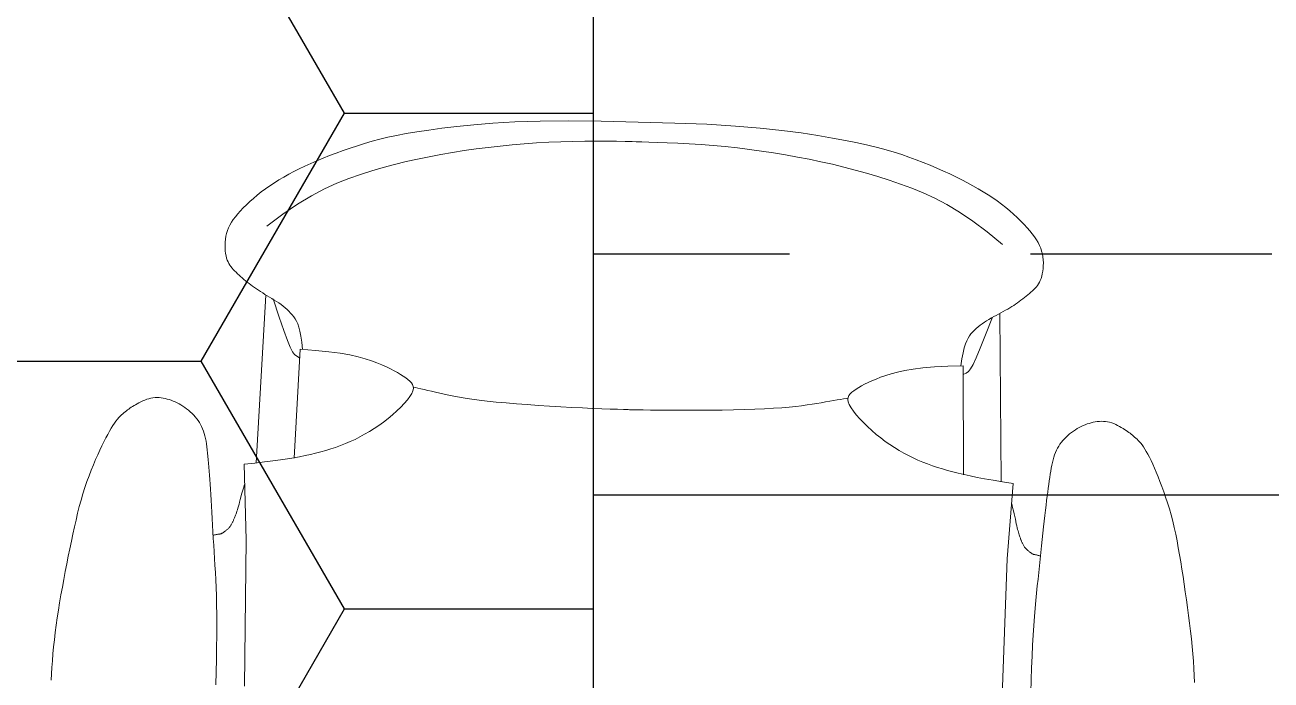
# Model space of a CAD drawing. Header units: millimetres. Extents: x 580 to 1830, y 656 to 1501.
# Drawn here: x 690.03 to 716.28, y 1382.95 to 1396.75 of the extents above; entities that cross this region are included whole.
import ezdxf

# ---------------------------------------------------------------- set-up
doc = ezdxf.new("R2010")
doc.units = ezdxf.units.MM
doc.layers.add('cableado telecomunicaciones', color=7, linetype='Continuous', true_color=0xe679fc)
doc.layers.add('instalacion electrica', color=160, linetype='Continuous', lineweight=30)
doc.layers.add('mobiliario', color=253, linetype='Continuous', lineweight=15)
doc.layers.add('separador', color=1, linetype='Continuous', lineweight=30, true_color=0xff0000)

# ---------------------------------------------------------------- blocks, each defined once
blk = doc.blocks.new('bloque nuevo reunion')
at = {"color": 253}
for p, q in [((1.81704, -0.03159, 0), (1.80845, -0.03247, 0)), ((1.82683, -0.03081, 0), (1.81704, -0.03159, 0)), ((1.83804, -0.03019, 0), (1.82683, -0.03081, 0)), ((1.85085, -0.02977, 0), (1.83804, -0.03019, 0)), ((1.86548, -0.02961, 0), (1.85085, -0.02977, 0)), ((1.88211, -0.02978, 0), (1.86548, -0.02961, 0)), ((1.90097, -0.03033, 0), (1.88211, -0.02978, 0)), ((1.91956, -0.03072, 0), (1.90097, -0.03033, 0)), ((1.93598, -0.03139, 0), (1.91956, -0.03072, 0)), ((1.95044, -0.03227, 0), (1.93598, -0.03139, 0)), ((1.77328, -0.03801, 0), (1.76913, -0.039, 0)), ((1.77775, -0.03706, 0), (1.77328, -0.03801, 0)), ((1.78266, -0.03612, 0), (1.77775, -0.03706, 0)), ((1.78808, -0.03521, 0), (1.78266, -0.03612, 0)), ((1.79412, -0.0343, 0), (1.78808, -0.03521, 0)), ((1.80087, -0.03339, 0), (1.79412, -0.0343, 0)), ((1.80845, -0.03247, 0), (1.80087, -0.03339, 0)), ((1.96312, -0.03333, 0), (1.95044, -0.03227, 0)), ((1.97422, -0.03452, 0), (1.96312, -0.03333, 0)), ((1.98394, -0.03579, 0), (1.97422, -0.03452, 0)), ((1.99246, -0.03709, 0), (1.98394, -0.03579, 0)), ((1.99998, -0.03839, 0), (1.99246, -0.03709, 0)), ((1.7541, -0.04348, 0), (1.75052, -0.04474, 0)), ((1.75775, -0.04228, 0), (1.7541, -0.04348, 0)), ((1.76145, -0.04113, 0), (1.75775, -0.04228, 0)), ((1.76522, -0.04004, 0), (1.76145, -0.04113, 0)), ((1.76913, -0.039, 0), (1.76522, -0.04004, 0)), ((1.8122, -0.0448, 0), (1.81826, -0.04394, 0)), ((1.81826, -0.04394, 0), (1.82436, -0.04316, 0)), ((1.82436, -0.04316, 0), (1.8305, -0.04246, 0)), ((1.8305, -0.04246, 0), (1.83666, -0.04184, 0)), ((1.83666, -0.04184, 0), (1.84286, -0.04131, 0)), ((1.84286, -0.04131, 0), (1.84906, -0.04087, 0)), ((1.84906, -0.04087, 0), (1.85527, -0.04052, 0)), ((1.85527, -0.04052, 0), (1.86148, -0.04026, 0)), ((1.86148, -0.04026, 0), (1.86766, -0.04009, 0)), ((1.86766, -0.04009, 0), (1.87371, -0.04, 0)), ((1.87371, -0.04, 0), (1.87951, -0.03998, 0)), ((1.87951, -0.03998, 0), (1.88495, -0.04, 0)), ((1.88495, -0.04, 0), (1.88991, -0.04006, 0)), ((1.88991, -0.04006, 0), (1.89427, -0.04014, 0)), ((1.89427, -0.04014, 0), (1.89791, -0.04022, 0)), ((1.89791, -0.04022, 0), (1.90072, -0.04029, 0)), ((1.90272, -0.04034, 0), (1.89991, -0.04027, 0)), ((1.90636, -0.04044, 0), (1.90272, -0.04034, 0)), ((1.91072, -0.04058, 0), (1.90636, -0.04044, 0)), ((1.91567, -0.04077, 0), (1.91072, -0.04058, 0)), ((1.92111, -0.04102, 0), (1.91567, -0.04077, 0)), ((1.9269, -0.04134, 0), (1.92111, -0.04102, 0)), ((1.93294, -0.04173, 0), (1.9269, -0.04134, 0)), ((1.9391, -0.04221, 0), (1.93294, -0.04173, 0)), ((1.94529, -0.04278, 0), (1.9391, -0.04221, 0)), ((1.95148, -0.04345, 0), (1.94529, -0.04278, 0)), ((1.95765, -0.0442, 0), (1.95148, -0.04345, 0)), ((1.96381, -0.04504, 0), (1.95765, -0.0442, 0)), ((2.00667, -0.03964, 0), (1.99998, -0.03839, 0)), ((2.01266, -0.04085, 0), (2.00667, -0.03964, 0)), ((2.01803, -0.04204, 0), (2.01266, -0.04085, 0)), ((2.02288, -0.04322, 0), (2.01803, -0.04204, 0)), ((2.02731, -0.04439, 0), (2.02288, -0.04322, 0)), ((2.0314, -0.04559, 0), (2.02731, -0.04439, 0)), ((1.73706, -0.05005, 0), (1.73396, -0.0514, 0)), ((1.74027, -0.04869, 0), (1.73706, -0.05005, 0)), ((1.7436, -0.04735, 0), (1.74027, -0.04869, 0)), ((1.74701, -0.04603, 0), (1.7436, -0.04735, 0)), ((1.75052, -0.04474, 0), (1.74701, -0.04603, 0)), ((1.77675, -0.05187, 0), (1.78259, -0.05043, 0)), ((1.78259, -0.05043, 0), (1.78844, -0.04911, 0)), ((1.78844, -0.04911, 0), (1.79433, -0.04789, 0)), ((1.79433, -0.04789, 0), (1.80024, -0.04677, 0)), ((1.80024, -0.04677, 0), (1.8062, -0.04574, 0)), ((1.8062, -0.04574, 0), (1.8122, -0.0448, 0)), ((1.96994, -0.04596, 0), (1.96381, -0.04504, 0)), ((1.97603, -0.04697, 0), (1.96994, -0.04596, 0)), ((1.98209, -0.04806, 0), (1.97603, -0.04697, 0)), ((1.98809, -0.04922, 0), (1.98209, -0.04806, 0)), ((1.99404, -0.05046, 0), (1.98809, -0.04922, 0)), ((1.99994, -0.05179, 0), (1.99404, -0.05046, 0)), ((2.03525, -0.04682, 0), (2.0314, -0.04559, 0)), ((2.03896, -0.0481, 0), (2.03525, -0.04682, 0)), ((2.0426, -0.04944, 0), (2.03896, -0.0481, 0)), ((2.04618, -0.05082, 0), (2.0426, -0.04944, 0)), ((1.72277, -0.05686, 0), (1.72023, -0.05826, 0)), ((1.7254, -0.05548, 0), (1.72277, -0.05686, 0)), ((1.72814, -0.05411, 0), (1.7254, -0.05548, 0)), ((1.73099, -0.05276, 0), (1.72814, -0.05411, 0)), ((1.73396, -0.0514, 0), (1.73099, -0.05276, 0)), ((1.75338, -0.059, 0), (1.75929, -0.05692, 0)), ((1.75929, -0.05692, 0), (1.76512, -0.0551, 0)), ((1.76512, -0.0551, 0), (1.77093, -0.05342, 0)), ((1.77093, -0.05342, 0), (1.77675, -0.05187, 0)), ((2.00579, -0.05321, 0), (1.99994, -0.05179, 0)), ((2.0116, -0.05472, 0), (2.00579, -0.05321, 0)), ((2.01738, -0.05633, 0), (2.0116, -0.05472, 0)), ((2.02314, -0.05806, 0), (2.01738, -0.05633, 0)), ((2.0497, -0.05226, 0), (2.04618, -0.05082, 0)), ((2.05313, -0.05372, 0), (2.0497, -0.05226, 0)), ((2.05648, -0.05521, 0), (2.05313, -0.05372, 0)), ((2.05973, -0.05672, 0), (2.05648, -0.05521, 0)), ((2.06287, -0.05823, 0), (2.05973, -0.05672, 0)), ((1.71313, -0.0627, 0), (1.71091, -0.06428, 0)), ((1.71542, -0.06118, 0), (1.71313, -0.0627, 0)), ((1.71778, -0.0597, 0), (1.71542, -0.06118, 0)), ((1.72023, -0.05826, 0), (1.71778, -0.0597, 0)), ((1.74098, -0.06437, 0), (1.7473, -0.06144, 0)), ((1.7473, -0.06144, 0), (1.75338, -0.059, 0)), ((2.02888, -0.0599, 0), (2.02314, -0.05806, 0)), ((2.0346, -0.06187, 0), (2.02888, -0.0599, 0)), ((2.04033, -0.06398, 0), (2.0346, -0.06187, 0)), ((2.0659, -0.05975, 0), (2.06287, -0.05823, 0)), ((2.0688, -0.06125, 0), (2.0659, -0.05975, 0)), ((2.07158, -0.06274, 0), (2.0688, -0.06125, 0)), ((2.07425, -0.06424, 0), (2.07158, -0.06274, 0)), ((1.70474, -0.06919, 0), (1.70289, -0.07084, 0)), ((1.7067, -0.06753, 0), (1.70474, -0.06919, 0)), ((1.70876, -0.06589, 0), (1.7067, -0.06753, 0)), ((1.71091, -0.06428, 0), (1.70876, -0.06589, 0)), ((1.72727, -0.07216, 0), (1.73433, -0.0679, 0)), ((1.73433, -0.0679, 0), (1.74098, -0.06437, 0)), ((2.04613, -0.06635, 0), (2.04033, -0.06398, 0)), ((2.05207, -0.0691, 0), (2.04613, -0.06635, 0)), ((2.05824, -0.07234, 0), (2.05207, -0.0691, 0)), ((2.07681, -0.06576, 0), (2.07425, -0.06424, 0)), ((2.07927, -0.06729, 0), (2.07681, -0.06576, 0)), ((2.08164, -0.06885, 0), (2.07927, -0.06729, 0)), ((2.08393, -0.07044, 0), (2.08164, -0.06885, 0)), ((1.69806, -0.07562, 0), (1.69672, -0.07712, 0)), ((1.69954, -0.07407, 0), (1.69806, -0.07562, 0)), ((1.70115, -0.07247, 0), (1.69954, -0.07407, 0)), ((1.70289, -0.07084, 0), (1.70115, -0.07247, 0)), ((1.71971, -0.07725, 0), (1.72727, -0.07216, 0)), ((2.0647, -0.0762, 0), (2.05824, -0.07234, 0)), ((2.07154, -0.08081, 0), (2.0647, -0.0762, 0)), ((2.08614, -0.07208, 0), (2.08393, -0.07044, 0)), ((2.08828, -0.07376, 0), (2.08614, -0.07208, 0)), ((2.09034, -0.07548, 0), (2.08828, -0.07376, 0)), ((2.09231, -0.07723, 0), (2.09034, -0.07548, 0)), ((1.69354, -0.08138, 0), (1.69274, -0.08277, 0)), ((1.69447, -0.07998, 0), (1.69354, -0.08138, 0)), ((1.69553, -0.07857, 0), (1.69447, -0.07998, 0)), ((1.69672, -0.07712, 0), (1.69553, -0.07857, 0)), ((1.71158, -0.08331, 0), (1.71971, -0.07725, 0)), ((2.07883, -0.08628, 0), (2.07154, -0.08081, 0)), ((2.09419, -0.07897, 0), (2.09231, -0.07723, 0)), ((2.09596, -0.08071, 0), (2.09419, -0.07897, 0)), ((2.09761, -0.08243, 0), (2.09596, -0.08071, 0)), ((2.09914, -0.08411, 0), (2.09761, -0.08243, 0)), ((1.69071, -0.0885, 0), (1.69048, -0.09001, 0)), ((1.69105, -0.08702, 0), (1.69071, -0.0885, 0)), ((1.6915, -0.08557, 0), (1.69105, -0.08702, 0)), ((1.69206, -0.08416, 0), (1.6915, -0.08557, 0)), ((1.69274, -0.08277, 0), (1.69206, -0.08416, 0)), ((2.08665, -0.09274, 0), (2.07883, -0.08628, 0)), ((2.10054, -0.08574, 0), (2.09914, -0.08411, 0)), ((2.1018, -0.0873, 0), (2.10054, -0.08574, 0)), ((2.10292, -0.08881, 0), (2.1018, -0.0873, 0)), ((2.10391, -0.09027, 0), (2.10292, -0.08881, 0)), ((1.69033, -0.09153, 0), (1.69028, -0.09303, 0)), ((1.69028, -0.09303, 0), (1.69031, -0.09449, 0)), ((1.69031, -0.09449, 0), (1.69041, -0.0959, 0)), ((1.69048, -0.09001, 0), (1.69033, -0.09153, 0)), ((2.10476, -0.09171, 0), (2.10391, -0.09027, 0)), ((2.10549, -0.09314, 0), (2.10476, -0.09171, 0)), ((2.1061, -0.09457, 0), (2.10549, -0.09314, 0)), ((2.10659, -0.09601, 0), (2.1061, -0.09457, 0)), ((1.69041, -0.0959, 0), (1.69058, -0.09723, 0)), ((1.69058, -0.09723, 0), (1.69081, -0.09846, 0)), ((1.69081, -0.09846, 0), (1.69109, -0.09958, 0)), ((1.69109, -0.09958, 0), (1.69143, -0.1006, 0)), ((1.69143, -0.1006, 0), (1.69182, -0.10153, 0)), ((1.69182, -0.10153, 0), (1.69226, -0.10239, 0)), ((2.10696, -0.09747, 0), (2.10659, -0.09601, 0)), ((2.10723, -0.09897, 0), (2.10696, -0.09747, 0)), ((2.10739, -0.10049, 0), (2.10723, -0.09897, 0)), ((2.10746, -0.10201, 0), (2.10739, -0.10049, 0)), ((1.69226, -0.10239, 0), (1.69275, -0.10319, 0)), ((1.69275, -0.10319, 0), (1.69329, -0.10395, 0)), ((1.69329, -0.10395, 0), (1.69387, -0.10468, 0)), ((1.69387, -0.10468, 0), (1.6945, -0.10541, 0)), ((1.6945, -0.10541, 0), (1.69517, -0.10613, 0)), ((1.69517, -0.10613, 0), (1.69589, -0.10686, 0)), ((1.69589, -0.10686, 0), (1.69664, -0.10759, 0)), ((1.69664, -0.10759, 0), (1.69742, -0.10832, 0)), ((2.10664, -0.10891, 0), (2.10693, -0.10769, 0)), ((2.10693, -0.10769, 0), (2.10716, -0.10637, 0)), ((2.10716, -0.10637, 0), (2.10734, -0.10497, 0)), ((2.10734, -0.10497, 0), (2.10744, -0.10351, 0)), ((2.10744, -0.10351, 0), (2.10746, -0.10201, 0)), ((1.69742, -0.10832, 0), (1.69822, -0.10905, 0)), ((1.69822, -0.10905, 0), (1.69905, -0.10977, 0)), ((1.69905, -0.10977, 0), (1.6999, -0.11049, 0)), ((1.6999, -0.11049, 0), (1.70076, -0.11121, 0)), ((1.70076, -0.11121, 0), (1.70162, -0.11191, 0)), ((1.70162, -0.11191, 0), (1.70251, -0.11261, 0)), ((1.70251, -0.11261, 0), (1.70341, -0.1133, 0)), ((1.70341, -0.1133, 0), (1.70433, -0.11398, 0)), ((1.70433, -0.11398, 0), (1.70528, -0.11467, 0)), ((2.10326, -0.11497, 0), (2.10388, -0.11427, 0)), ((2.10388, -0.11427, 0), (2.10446, -0.11354, 0)), ((2.10446, -0.11354, 0), (2.10499, -0.11276, 0)), ((2.10499, -0.11276, 0), (2.10547, -0.11193, 0)), ((2.10547, -0.11193, 0), (2.10591, -0.11102, 0)), ((2.10591, -0.11102, 0), (2.1063, -0.11002, 0)), ((2.1063, -0.11002, 0), (2.10664, -0.10891, 0)), ((1.70528, -0.11467, 0), (1.70627, -0.11535, 0)), ((1.70613, -0.20411, 0), (1.71111, -0.11847, 0)), ((1.70627, -0.11535, 0), (1.70729, -0.11604, 0)), ((1.70729, -0.11604, 0), (1.70836, -0.11672, 0)), ((1.70836, -0.11672, 0), (1.70947, -0.11741, 0)), ((1.70947, -0.11741, 0), (1.71063, -0.11811, 0)), ((1.71063, -0.11811, 0), (1.7118, -0.11882, 0)), ((1.7118, -0.11882, 0), (1.713, -0.11953, 0)), ((1.713, -0.11953, 0), (1.7142, -0.12026, 0)), ((1.7142, -0.12026, 0), (1.71539, -0.121, 0)), ((1.71787, -0.12968, 0), (1.71478, -0.12048, 0)), ((2.09606, -0.12114, 0), (2.09695, -0.12047, 0)), ((2.09695, -0.12047, 0), (2.09783, -0.1198, 0)), ((2.09783, -0.1198, 0), (2.0987, -0.11911, 0)), ((2.0987, -0.11911, 0), (2.09954, -0.11843, 0)), ((2.09954, -0.11843, 0), (2.10035, -0.11774, 0)), ((2.10035, -0.11774, 0), (2.10114, -0.11705, 0)), ((2.10114, -0.11705, 0), (2.10189, -0.11635, 0)), ((2.10189, -0.11635, 0), (2.1026, -0.11566, 0)), ((2.1026, -0.11566, 0), (2.10326, -0.11497, 0)), ((1.71539, -0.121, 0), (1.71657, -0.12175, 0)), ((1.71657, -0.12175, 0), (1.71772, -0.12252, 0)), ((1.71772, -0.12252, 0), (1.71883, -0.12332, 0)), ((1.71883, -0.12332, 0), (1.7199, -0.12413, 0)), ((1.7199, -0.12413, 0), (1.72093, -0.12497, 0)), ((1.72093, -0.12497, 0), (1.72191, -0.12584, 0)), ((1.72191, -0.12584, 0), (1.72285, -0.12673, 0)), ((1.72285, -0.12673, 0), (1.72373, -0.12766, 0)), ((2.08585, -0.12754, 0), (2.08704, -0.1269, 0)), ((2.08704, -0.1269, 0), (2.08819, -0.12627, 0)), ((2.08819, -0.12627, 0), (2.08929, -0.12564, 0)), ((2.08929, -0.12564, 0), (2.09035, -0.125, 0)), ((2.09035, -0.125, 0), (2.09136, -0.12437, 0)), ((2.09136, -0.12437, 0), (2.09235, -0.12374, 0)), ((2.09235, -0.12374, 0), (2.09331, -0.1231, 0)), ((2.09331, -0.1231, 0), (2.09424, -0.12245, 0)), ((2.09424, -0.12245, 0), (2.09516, -0.1218, 0)), ((2.09516, -0.1218, 0), (2.09606, -0.12114, 0)), ((1.72025, -0.13662, 0), (1.71787, -0.12968, 0)), ((1.72373, -0.12766, 0), (1.72457, -0.12862, 0)), ((1.72457, -0.12862, 0), (1.72535, -0.12961, 0)), ((1.72535, -0.12961, 0), (1.72607, -0.13066, 0)), ((1.72607, -0.13066, 0), (1.72675, -0.13182, 0)), ((1.72675, -0.13182, 0), (1.72737, -0.1332, 0)), ((1.72737, -0.1332, 0), (1.72794, -0.13487, 0)), ((2.07522, -0.13388, 0), (2.07629, -0.13309, 0)), ((2.07629, -0.13309, 0), (2.0774, -0.13233, 0)), ((2.0774, -0.13233, 0), (2.07855, -0.13159, 0)), ((2.07804, -0.13873, 0), (2.08159, -0.1297, 0)), ((2.07855, -0.13159, 0), (2.07974, -0.13088, 0)), ((2.07974, -0.13088, 0), (2.08095, -0.13018, 0)), ((2.08095, -0.13018, 0), (2.08218, -0.1295, 0)), ((2.08218, -0.1295, 0), (2.08341, -0.12884, 0)), ((2.08341, -0.12884, 0), (2.08464, -0.12819, 0)), ((2.08464, -0.12819, 0), (2.08585, -0.12754, 0)), ((2.08602, -0.21365, 0), (2.08535, -0.12788, 0)), ((1.72207, -0.14165, 0), (1.72025, -0.13662, 0)), ((1.72794, -0.13487, 0), (1.72846, -0.13692, 0)), ((1.72846, -0.13692, 0), (1.72893, -0.13943, 0)), ((1.72893, -0.13943, 0), (1.72936, -0.14249, 0)), ((2.06907, -0.14043, 0), (2.0698, -0.13929, 0)), ((2.0698, -0.13929, 0), (2.07057, -0.13829, 0)), ((2.07057, -0.13829, 0), (2.0714, -0.13733, 0)), ((2.0714, -0.13733, 0), (2.07229, -0.13642, 0)), ((2.07229, -0.13642, 0), (2.07322, -0.13554, 0)), ((2.07322, -0.13554, 0), (2.0742, -0.13469, 0)), ((2.0742, -0.13469, 0), (2.07522, -0.13388, 0)), ((2.07531, -0.14555, 0), (2.07804, -0.13873, 0)), ((1.72348, -0.14513, 0), (1.72207, -0.14165, 0)), ((1.72465, -0.14739, 0), (1.72348, -0.14513, 0)), ((1.7285, -0.14611, 0), (1.7256, -0.20161, 0)), ((1.73637, -0.14668, 0), (1.7285, -0.14611, 0)), ((1.72936, -0.14249, 0), (1.72975, -0.14619, 0)), ((2.0665, -0.14791, 0), (2.0671, -0.14543, 0)), ((2.0671, -0.14543, 0), (2.06772, -0.14341, 0)), ((2.06772, -0.14341, 0), (2.06838, -0.14177, 0)), ((2.06838, -0.14177, 0), (2.06907, -0.14043, 0)), ((2.07325, -0.15048, 0), (2.07531, -0.14555, 0)), ((1.72573, -0.14879, 0), (1.72465, -0.14739, 0)), ((1.72689, -0.14969, 0), (1.72573, -0.14879, 0)), ((1.72827, -0.15043, 0), (1.72689, -0.14969, 0)), ((1.74315, -0.14737, 0), (1.73637, -0.14668, 0)), ((1.74897, -0.14816, 0), (1.74315, -0.14737, 0)), ((1.75393, -0.14903, 0), (1.74897, -0.14816, 0)), ((1.75816, -0.14998, 0), (1.75393, -0.14903, 0)), ((1.76179, -0.15096, 0), (1.75816, -0.14998, 0)), ((1.76493, -0.15198, 0), (1.76179, -0.15096, 0)), ((1.76771, -0.15301, 0), (1.76493, -0.15198, 0)), ((2.06534, -0.15462, 0), (2.06592, -0.15095, 0)), ((2.06592, -0.15095, 0), (2.0665, -0.14791, 0)), ((2.07166, -0.15388, 0), (2.07325, -0.15048, 0)), ((1.77023, -0.15404, 0), (1.76771, -0.15301, 0)), ((1.77253, -0.15506, 0), (1.77023, -0.15404, 0)), ((1.77461, -0.15606, 0), (1.77253, -0.15506, 0)), ((1.77649, -0.15705, 0), (1.77461, -0.15606, 0)), ((1.7782, -0.15801, 0), (1.77649, -0.15705, 0)), ((1.77974, -0.15895, 0), (1.7782, -0.15801, 0)), ((2.02709, -0.15953, 0), (2.02991, -0.15864, 0)), ((2.02991, -0.15864, 0), (2.0331, -0.15778, 0)), ((2.0331, -0.15778, 0), (2.03678, -0.15698, 0)), ((2.03678, -0.15698, 0), (2.04105, -0.15625, 0)), ((2.04105, -0.15625, 0), (2.04605, -0.15563, 0)), ((2.04605, -0.15563, 0), (2.0519, -0.15513, 0)), ((2.0519, -0.15513, 0), (2.05871, -0.15478, 0)), ((2.05871, -0.15478, 0), (2.0666, -0.15461, 0)), ((2.0666, -0.15461, 0), (2.0667, -0.21018, 0)), ((2.06661, -0.15893, 0), (2.06803, -0.15826, 0)), ((2.06803, -0.15826, 0), (2.06923, -0.15742, 0)), ((2.06923, -0.15742, 0), (2.07038, -0.15608, 0)), ((2.07038, -0.15608, 0), (2.07166, -0.15388, 0)), ((1.78114, -0.15986, 0), (1.77974, -0.15895, 0)), ((1.7824, -0.16073, 0), (1.78114, -0.15986, 0)), ((1.78354, -0.16157, 0), (1.7824, -0.16073, 0)), ((1.78453, -0.16239, 0), (1.78354, -0.16157, 0)), ((1.78533, -0.16324, 0), (1.78453, -0.16239, 0)), ((1.78592, -0.16413, 0), (1.78533, -0.16324, 0)), ((1.78627, -0.1651, 0), (1.78592, -0.16413, 0)), ((1.78633, -0.16617, 0), (1.78627, -0.1651, 0)), ((2.01333, -0.16569, 0), (2.01477, -0.16486, 0)), ((2.01477, -0.16486, 0), (2.01636, -0.164, 0)), ((2.01636, -0.164, 0), (2.01811, -0.16312, 0)), ((2.01811, -0.16312, 0), (2.02005, -0.16223, 0)), ((2.02005, -0.16223, 0), (2.02218, -0.16133, 0)), ((2.02218, -0.16133, 0), (2.02452, -0.16043, 0)), ((2.02452, -0.16043, 0), (2.02709, -0.15953, 0)), ((1.65144, -0.17133, 0), (1.65039, -0.17165, 0)), ((1.65249, -0.17107, 0), (1.65144, -0.17133, 0)), ((1.65355, -0.17089, 0), (1.65249, -0.17107, 0)), ((1.65461, -0.17079, 0), (1.65355, -0.17089, 0)), ((1.65566, -0.17077, 0), (1.65461, -0.17079, 0)), ((1.65671, -0.17081, 0), (1.65566, -0.17077, 0)), ((1.65775, -0.17091, 0), (1.65671, -0.17081, 0)), ((1.65879, -0.17107, 0), (1.65775, -0.17091, 0)), ((1.65982, -0.17128, 0), (1.65879, -0.17107, 0)), ((1.66084, -0.17153, 0), (1.65982, -0.17128, 0)), ((1.78325, -0.17196, 0), (1.78454, -0.17027, 0)), ((1.78454, -0.17027, 0), (1.78549, -0.16873, 0)), ((1.78549, -0.16873, 0), (1.78609, -0.16737, 0)), ((1.78609, -0.16737, 0), (1.78633, -0.16617, 0)), ((1.78629, -0.16543, 0), (1.78734, -0.16568, 0)), ((1.78734, -0.16568, 0), (1.78862, -0.16597, 0)), ((1.78862, -0.16597, 0), (1.79011, -0.16631, 0)), ((1.79011, -0.16631, 0), (1.79177, -0.16669, 0)), ((1.79177, -0.16669, 0), (1.7936, -0.16711, 0)), ((1.7936, -0.16711, 0), (1.79557, -0.16756, 0)), ((1.79557, -0.16756, 0), (1.79765, -0.16802, 0)), ((1.79765, -0.16802, 0), (1.79982, -0.16851, 0)), ((1.79982, -0.16851, 0), (1.80207, -0.16901, 0)), ((1.80207, -0.16901, 0), (1.80444, -0.16951, 0)), ((1.80444, -0.16951, 0), (1.80697, -0.17002, 0)), ((1.80697, -0.17002, 0), (1.80973, -0.17054, 0)), ((1.80973, -0.17054, 0), (1.81275, -0.17105, 0)), ((1.81275, -0.17105, 0), (1.8161, -0.17156, 0)), ((2.00556, -0.17142, 0), (2.00405, -0.17169, 0)), ((2.00685, -0.17119, 0), (2.00556, -0.17142, 0)), ((2.00791, -0.171, 0), (2.00685, -0.17119, 0)), ((2.00783, -0.17174, 0), (2.00795, -0.17067, 0)), ((2.00795, -0.17067, 0), (2.00834, -0.16972, 0)), ((2.00834, -0.16972, 0), (2.00898, -0.16886, 0)), ((2.00898, -0.16886, 0), (2.00982, -0.16806, 0)), ((2.00982, -0.16806, 0), (2.01085, -0.16728, 0)), ((2.01085, -0.16728, 0), (2.01203, -0.1665, 0)), ((2.01203, -0.1665, 0), (2.01333, -0.16569, 0)), ((1.63998, -0.17752, 0), (1.63938, -0.17799, 0)), ((1.64058, -0.17706, 0), (1.63998, -0.17752, 0)), ((1.64119, -0.17662, 0), (1.64058, -0.17706, 0)), ((1.64182, -0.17618, 0), (1.64119, -0.17662, 0)), ((1.64247, -0.17574, 0), (1.64182, -0.17618, 0)), ((1.64315, -0.1753, 0), (1.64247, -0.17574, 0)), ((1.64388, -0.17485, 0), (1.64315, -0.1753, 0)), ((1.64467, -0.17439, 0), (1.64388, -0.17485, 0)), ((1.64551, -0.1739, 0), (1.64467, -0.17439, 0)), ((1.64641, -0.17342, 0), (1.64551, -0.1739, 0)), ((1.64735, -0.17293, 0), (1.64641, -0.17342, 0)), ((1.64834, -0.17247, 0), (1.64735, -0.17293, 0)), ((1.64935, -0.17204, 0), (1.64834, -0.17247, 0)), ((1.65039, -0.17165, 0), (1.64935, -0.17204, 0)), ((1.66186, -0.17183, 0), (1.66084, -0.17153, 0)), ((1.66287, -0.17216, 0), (1.66186, -0.17183, 0)), ((1.66387, -0.17254, 0), (1.66287, -0.17216, 0)), ((1.66486, -0.17296, 0), (1.66387, -0.17254, 0)), ((1.66585, -0.17342, 0), (1.66486, -0.17296, 0)), ((1.66683, -0.17394, 0), (1.66585, -0.17342, 0)), ((1.66781, -0.1745, 0), (1.66683, -0.17394, 0)), ((1.66878, -0.1751, 0), (1.66781, -0.1745, 0)), ((1.66975, -0.17576, 0), (1.66878, -0.1751, 0)), ((1.67071, -0.17647, 0), (1.66975, -0.17576, 0)), ((1.67165, -0.17722, 0), (1.67071, -0.17647, 0)), ((1.67256, -0.17801, 0), (1.67165, -0.17722, 0)), ((1.77566, -0.17951, 0), (1.77783, -0.17758, 0)), ((1.77783, -0.17758, 0), (1.77985, -0.17565, 0)), ((1.77985, -0.17565, 0), (1.78167, -0.17377, 0)), ((1.78167, -0.17377, 0), (1.78325, -0.17196, 0)), ((1.8161, -0.17156, 0), (1.81982, -0.17206, 0)), ((1.81982, -0.17206, 0), (1.82396, -0.17255, 0)), ((1.82396, -0.17255, 0), (1.82855, -0.17303, 0)), ((1.82855, -0.17303, 0), (1.83354, -0.1735, 0)), ((1.83354, -0.1735, 0), (1.83883, -0.17394, 0)), ((1.83883, -0.17394, 0), (1.84435, -0.17436, 0)), ((1.84435, -0.17436, 0), (1.85001, -0.17476, 0)), ((1.85001, -0.17476, 0), (1.85573, -0.17513, 0)), ((1.85573, -0.17513, 0), (1.86143, -0.17547, 0)), ((1.86143, -0.17547, 0), (1.86703, -0.17577, 0)), ((1.86703, -0.17577, 0), (1.87244, -0.17604, 0)), ((1.87244, -0.17604, 0), (1.87757, -0.17627, 0)), ((1.87757, -0.17627, 0), (1.88233, -0.17647, 0)), ((1.88233, -0.17647, 0), (1.88662, -0.17663, 0)), ((1.88662, -0.17663, 0), (1.89035, -0.17676, 0)), ((1.89035, -0.17676, 0), (1.89343, -0.17686, 0)), ((1.89343, -0.17686, 0), (1.89578, -0.17693, 0)), ((1.89578, -0.17693, 0), (1.89728, -0.17698, 0)), ((1.89798, -0.17699, 0), (1.89648, -0.17696, 0)), ((1.90033, -0.17703, 0), (1.89798, -0.17699, 0)), ((1.90341, -0.17709, 0), (1.90033, -0.17703, 0)), ((1.90715, -0.17715, 0), (1.90341, -0.17709, 0)), ((1.91144, -0.1772, 0), (1.90715, -0.17715, 0)), ((1.9162, -0.17724, 0), (1.91144, -0.1772, 0)), ((1.92133, -0.17727, 0), (1.9162, -0.17724, 0)), ((1.92675, -0.17727, 0), (1.92133, -0.17727, 0)), ((1.93235, -0.17725, 0), (1.92675, -0.17727, 0)), ((1.93807, -0.1772, 0), (1.93235, -0.17725, 0)), ((1.9438, -0.17712, 0), (1.93807, -0.1772, 0)), ((1.94947, -0.17701, 0), (1.9438, -0.17712, 0)), ((1.95501, -0.17686, 0), (1.94947, -0.17701, 0)), ((1.96032, -0.17668, 0), (1.95501, -0.17686, 0)), ((1.96532, -0.17647, 0), (1.96032, -0.17668, 0)), ((1.96993, -0.17622, 0), (1.96532, -0.17647, 0)), ((1.97409, -0.17594, 0), (1.96993, -0.17622, 0)), ((1.97783, -0.17562, 0), (1.97409, -0.17594, 0)), ((1.9812, -0.17528, 0), (1.97783, -0.17562, 0)), ((1.98424, -0.17492, 0), (1.9812, -0.17528, 0)), ((1.98702, -0.17455, 0), (1.98424, -0.17492, 0)), ((1.98958, -0.17417, 0), (1.98702, -0.17455, 0)), ((1.99197, -0.17378, 0), (1.98958, -0.17417, 0)), ((1.99424, -0.1734, 0), (1.99197, -0.17378, 0)), ((1.99643, -0.17302, 0), (1.99424, -0.1734, 0)), ((1.99853, -0.17266, 0), (1.99643, -0.17302, 0)), ((2.00052, -0.17231, 0), (1.99853, -0.17266, 0)), ((2.00237, -0.17199, 0), (2.00052, -0.17231, 0)), ((2.00405, -0.17169, 0), (2.00237, -0.17199, 0)), ((2.00802, -0.17295, 0), (2.00783, -0.17174, 0)), ((2.00854, -0.17434, 0), (2.00802, -0.17295, 0)), ((2.00942, -0.17592, 0), (2.00854, -0.17434, 0)), ((2.01062, -0.17768, 0), (2.00942, -0.17592, 0)), ((2.0121, -0.17956, 0), (2.01062, -0.17768, 0)), ((1.63389, -0.18384, 0), (1.63308, -0.18505, 0)), ((1.63467, -0.18277, 0), (1.63389, -0.18384, 0)), ((1.63541, -0.18182, 0), (1.63467, -0.18277, 0)), ((1.63613, -0.18099, 0), (1.63541, -0.18182, 0)), ((1.63682, -0.18026, 0), (1.63613, -0.18099, 0)), ((1.63749, -0.1796, 0), (1.63682, -0.18026, 0)), ((1.63813, -0.17902, 0), (1.63749, -0.1796, 0)), ((1.63876, -0.17849, 0), (1.63813, -0.17902, 0)), ((1.63938, -0.17799, 0), (1.63876, -0.17849, 0)), ((1.67345, -0.17884, 0), (1.67256, -0.17801, 0)), ((1.6743, -0.17971, 0), (1.67345, -0.17884, 0)), ((1.67511, -0.18061, 0), (1.6743, -0.17971, 0)), ((1.67586, -0.18155, 0), (1.67511, -0.18061, 0)), ((1.67656, -0.18251, 0), (1.67586, -0.18155, 0)), ((1.67721, -0.1835, 0), (1.67656, -0.18251, 0)), ((1.6778, -0.18453, 0), (1.67721, -0.1835, 0)), ((1.76865, -0.18495, 0), (1.77103, -0.18323, 0)), ((1.77103, -0.18323, 0), (1.77338, -0.1814, 0)), ((1.77338, -0.1814, 0), (1.77566, -0.17951, 0)), ((2.01382, -0.18153, 0), (2.0121, -0.17956, 0)), ((2.01574, -0.18356, 0), (2.01382, -0.18153, 0)), ((2.01782, -0.18559, 0), (2.01574, -0.18356, 0)), ((2.13084, -0.18392, 0), (2.12982, -0.18425, 0)), ((2.13186, -0.18364, 0), (2.13084, -0.18392, 0)), ((2.13289, -0.18339, 0), (2.13186, -0.18364, 0)), ((2.13393, -0.18319, 0), (2.13289, -0.18339, 0)), ((2.13497, -0.18304, 0), (2.13393, -0.18319, 0)), ((2.13601, -0.18293, 0), (2.13497, -0.18304, 0)), ((2.13706, -0.18288, 0), (2.13601, -0.18293, 0)), ((2.13811, -0.18289, 0), (2.13706, -0.18288, 0)), ((2.13916, -0.18297, 0), (2.13811, -0.18289, 0)), ((2.14021, -0.18312, 0), (2.13916, -0.18297, 0)), ((2.14125, -0.18335, 0), (2.14021, -0.18312, 0)), ((2.1423, -0.18366, 0), (2.14125, -0.18335, 0)), ((2.14333, -0.18404, 0), (2.1423, -0.18366, 0)), ((2.14435, -0.18448, 0), (2.14333, -0.18404, 0)), ((1.63045, -0.18956, 0), (1.6295, -0.19134, 0)), ((1.63136, -0.18791, 0), (1.63045, -0.18956, 0)), ((1.63224, -0.18641, 0), (1.63136, -0.18791, 0)), ((1.63308, -0.18505, 0), (1.63224, -0.18641, 0)), ((1.67835, -0.18559, 0), (1.6778, -0.18453, 0)), ((1.67884, -0.1867, 0), (1.67835, -0.18559, 0)), ((1.67928, -0.18785, 0), (1.67884, -0.1867, 0)), ((1.67968, -0.18905, 0), (1.67928, -0.18785, 0)), ((1.68003, -0.19031, 0), (1.67968, -0.18905, 0)), ((1.68034, -0.19161, 0), (1.68003, -0.19031, 0)), ((1.75899, -0.19084, 0), (1.76142, -0.18952, 0)), ((1.76142, -0.18952, 0), (1.76385, -0.18809, 0)), ((1.76385, -0.18809, 0), (1.76626, -0.18657, 0)), ((1.76626, -0.18657, 0), (1.76865, -0.18495, 0)), ((2.02, -0.1876, 0), (2.01782, -0.18559, 0)), ((2.02226, -0.18954, 0), (2.02, -0.1876, 0)), ((2.02454, -0.19138, 0), (2.02226, -0.18954, 0)), ((2.11993, -0.19006, 0), (2.11904, -0.19089, 0)), ((2.12086, -0.18928, 0), (2.11993, -0.19006, 0)), ((2.12182, -0.18853, 0), (2.12086, -0.18928, 0)), ((2.12279, -0.18783, 0), (2.12182, -0.18853, 0)), ((2.12378, -0.18717, 0), (2.12279, -0.18783, 0)), ((2.12478, -0.18656, 0), (2.12378, -0.18717, 0)), ((2.12579, -0.18601, 0), (2.12478, -0.18656, 0)), ((2.12679, -0.1855, 0), (2.12579, -0.18601, 0)), ((2.1278, -0.18503, 0), (2.12679, -0.1855, 0)), ((2.12881, -0.18462, 0), (2.1278, -0.18503, 0)), ((2.12982, -0.18425, 0), (2.12881, -0.18462, 0)), ((2.14534, -0.18496, 0), (2.14435, -0.18448, 0)), ((2.14629, -0.18547, 0), (2.14534, -0.18496, 0)), ((2.14721, -0.186, 0), (2.14629, -0.18547, 0)), ((2.14809, -0.18653, 0), (2.14721, -0.186, 0)), ((2.1489, -0.18706, 0), (2.14809, -0.18653, 0)), ((2.14966, -0.18756, 0), (2.1489, -0.18706, 0)), ((2.15037, -0.18805, 0), (2.14966, -0.18756, 0)), ((2.15103, -0.18852, 0), (2.15037, -0.18805, 0)), ((2.15166, -0.18899, 0), (2.15103, -0.18852, 0)), ((2.15226, -0.18946, 0), (2.15166, -0.18899, 0)), ((2.15285, -0.18994, 0), (2.15226, -0.18946, 0)), ((2.15343, -0.19042, 0), (2.15285, -0.18994, 0)), ((2.15401, -0.19093, 0), (2.15343, -0.19042, 0)), ((1.62751, -0.19535, 0), (1.62646, -0.19758, 0)), ((1.62852, -0.19328, 0), (1.62751, -0.19535, 0)), ((1.6295, -0.19134, 0), (1.62852, -0.19328, 0)), ((1.68061, -0.19298, 0), (1.68034, -0.19161, 0)), ((1.68085, -0.19441, 0), (1.68061, -0.19298, 0)), ((1.68106, -0.19589, 0), (1.68085, -0.19441, 0)), ((1.68125, -0.19744, 0), (1.68106, -0.19589, 0)), ((1.74416, -0.19699, 0), (1.74666, -0.19616, 0)), ((1.74666, -0.19616, 0), (1.74914, -0.19526, 0)), ((1.74914, -0.19526, 0), (1.75161, -0.19428, 0)), ((1.75161, -0.19428, 0), (1.75408, -0.19322, 0)), ((1.75408, -0.19322, 0), (1.75654, -0.19208, 0)), ((1.75654, -0.19208, 0), (1.75899, -0.19084, 0)), ((2.02685, -0.19312, 0), (2.02454, -0.19138, 0)), ((2.02918, -0.19476, 0), (2.02685, -0.19312, 0)), ((2.03153, -0.1963, 0), (2.02918, -0.19476, 0)), ((2.0339, -0.19775, 0), (2.03153, -0.1963, 0)), ((2.1147, -0.19656, 0), (2.11416, -0.19764, 0)), ((2.1153, -0.19552, 0), (2.1147, -0.19656, 0)), ((2.11594, -0.19452, 0), (2.1153, -0.19552, 0)), ((2.11664, -0.19357, 0), (2.11594, -0.19452, 0)), ((2.11739, -0.19264, 0), (2.11664, -0.19357, 0)), ((2.11819, -0.19175, 0), (2.11739, -0.19264, 0)), ((2.11904, -0.19089, 0), (2.11819, -0.19175, 0)), ((2.1546, -0.19145, 0), (2.15401, -0.19093, 0)), ((2.1552, -0.19202, 0), (2.1546, -0.19145, 0)), ((2.15581, -0.19263, 0), (2.1552, -0.19202, 0)), ((2.15645, -0.19332, 0), (2.15581, -0.19263, 0)), ((2.1571, -0.19408, 0), (2.15645, -0.19332, 0)), ((2.15777, -0.19495, 0), (2.1571, -0.19408, 0)), ((2.15847, -0.19593, 0), (2.15777, -0.19495, 0)), ((2.15919, -0.19704, 0), (2.15847, -0.19593, 0)), ((1.62428, -0.20244, 0), (1.62317, -0.20507, 0)), ((1.62538, -0.19994, 0), (1.62428, -0.20244, 0)), ((1.62646, -0.19758, 0), (1.62538, -0.19994, 0)), ((1.68142, -0.19906, 0), (1.68125, -0.19744, 0)), ((1.68159, -0.20074, 0), (1.68142, -0.19906, 0)), ((1.68175, -0.20249, 0), (1.68159, -0.20074, 0)), ((1.68192, -0.20431, 0), (1.68175, -0.20249, 0)), ((1.71038, -0.2036, 0), (1.71472, -0.20307, 0)), ((1.71472, -0.20307, 0), (1.7186, -0.20254, 0)), ((1.7186, -0.20254, 0), (1.7221, -0.20201, 0)), ((1.7221, -0.20201, 0), (1.72528, -0.20148, 0)), ((1.72528, -0.20148, 0), (1.72824, -0.20093, 0)), ((1.72824, -0.20093, 0), (1.73105, -0.20036, 0)), ((1.73105, -0.20036, 0), (1.73377, -0.19977, 0)), ((1.73377, -0.19977, 0), (1.73644, -0.19914, 0)), ((1.73644, -0.19914, 0), (1.73905, -0.19847, 0)), ((1.73905, -0.19847, 0), (1.74162, -0.19776, 0)), ((1.74162, -0.19776, 0), (1.74416, -0.19699, 0)), ((2.03629, -0.19911, 0), (2.0339, -0.19775, 0)), ((2.03868, -0.20038, 0), (2.03629, -0.19911, 0)), ((2.04109, -0.20156, 0), (2.03868, -0.20038, 0)), ((2.04351, -0.20266, 0), (2.04109, -0.20156, 0)), ((2.04594, -0.20368, 0), (2.04351, -0.20266, 0)), ((2.11241, -0.20247, 0), (2.11207, -0.20382, 0)), ((2.11279, -0.20118, 0), (2.11241, -0.20247, 0)), ((2.1132, -0.19995, 0), (2.11279, -0.20118, 0)), ((2.11366, -0.19877, 0), (2.1132, -0.19995, 0)), ((2.11416, -0.19764, 0), (2.11366, -0.19877, 0)), ((2.15994, -0.19829, 0), (2.15919, -0.19704, 0)), ((2.16071, -0.19969, 0), (2.15994, -0.19829, 0)), ((2.16151, -0.20123, 0), (2.16071, -0.19969, 0)), ((2.16234, -0.20292, 0), (2.16151, -0.20123, 0)), ((2.1632, -0.20476, 0), (2.16234, -0.20292, 0)), ((1.62206, -0.20782, 0), (1.62096, -0.21069, 0)), ((1.62317, -0.20507, 0), (1.62206, -0.20782, 0)), ((1.68209, -0.20622, 0), (1.68192, -0.20431, 0)), ((1.68226, -0.20823, 0), (1.68209, -0.20622, 0)), ((1.68243, -0.21035, 0), (1.68226, -0.20823, 0)), ((1.69997, -0.20471, 0), (1.70549, -0.20415, 0)), ((1.7011, -0.24326, 0), (1.69997, -0.20471, 0)), ((1.70549, -0.20415, 0), (1.71038, -0.2036, 0)), ((2.0484, -0.20464, 0), (2.04594, -0.20368, 0)), ((2.05089, -0.20553, 0), (2.0484, -0.20464, 0)), ((2.05342, -0.20637, 0), (2.05089, -0.20553, 0)), ((2.056, -0.20717, 0), (2.05342, -0.20637, 0)), ((2.05863, -0.20793, 0), (2.056, -0.20717, 0)), ((2.06133, -0.20866, 0), (2.05863, -0.20793, 0)), ((2.0641, -0.20937, 0), (2.06133, -0.20866, 0)), ((2.06703, -0.21007, 0), (2.0641, -0.20937, 0)), ((2.11121, -0.20825, 0), (2.11095, -0.20985, 0)), ((2.11148, -0.20671, 0), (2.11121, -0.20825, 0)), ((2.11177, -0.20524, 0), (2.11148, -0.20671, 0)), ((2.11207, -0.20382, 0), (2.11177, -0.20524, 0)), ((2.16408, -0.20674, 0), (2.1632, -0.20476, 0)), ((2.16499, -0.20886, 0), (2.16408, -0.20674, 0)), ((2.16592, -0.21113, 0), (2.16499, -0.20886, 0)), ((1.61988, -0.21365, 0), (1.61884, -0.21671, 0)), ((1.62096, -0.21069, 0), (1.61988, -0.21365, 0)), ((1.6826, -0.21259, 0), (1.68243, -0.21035, 0)), ((1.68277, -0.21497, 0), (1.6826, -0.21259, 0)), ((1.68293, -0.2175, 0), (1.68277, -0.21497, 0)), ((1.69969, -0.21694, 0), (1.70028, -0.21518, 0)), ((2.07018, -0.21076, 0), (2.06703, -0.21007, 0)), ((2.07365, -0.21146, 0), (2.07018, -0.21076, 0)), ((2.07749, -0.21218, 0), (2.07365, -0.21146, 0)), ((2.08181, -0.21294, 0), (2.07749, -0.21218, 0)), ((2.08667, -0.21373, 0), (2.08181, -0.21294, 0)), ((2.09215, -0.21457, 0), (2.08667, -0.21373, 0)), ((2.08908, -0.25301, 0), (2.09215, -0.21457, 0)), ((2.11019, -0.21508, 0), (2.10993, -0.21697, 0)), ((2.11045, -0.21326, 0), (2.11019, -0.21508, 0)), ((2.1107, -0.21152, 0), (2.11045, -0.21326, 0)), ((2.11095, -0.20985, 0), (2.1107, -0.21152, 0)), ((2.16688, -0.21355, 0), (2.16592, -0.21113, 0)), ((2.16786, -0.2161, 0), (2.16688, -0.21355, 0)), ((1.61784, -0.21986, 0), (1.61689, -0.22309, 0)), ((1.61884, -0.21671, 0), (1.61784, -0.21986, 0)), ((1.6831, -0.22021, 0), (1.68293, -0.2175, 0)), ((1.68327, -0.22308, 0), (1.6831, -0.22021, 0)), ((1.69801, -0.22284, 0), (1.69835, -0.22153, 0)), ((1.69835, -0.22153, 0), (1.69874, -0.22011, 0)), ((1.69874, -0.22011, 0), (1.69918, -0.21858, 0)), ((1.69918, -0.21858, 0), (1.69969, -0.21694, 0)), ((2.10938, -0.22108, 0), (2.1091, -0.22331, 0)), ((2.10966, -0.21897, 0), (2.10938, -0.22108, 0)), ((2.10993, -0.21697, 0), (2.10966, -0.21897, 0)), ((2.16883, -0.21879, 0), (2.16786, -0.2161, 0)), ((2.16981, -0.22159, 0), (2.16883, -0.21879, 0)), ((2.17076, -0.2245, 0), (2.16981, -0.22159, 0)), ((1.61599, -0.22639, 0), (1.61513, -0.22978, 0)), ((1.61689, -0.22309, 0), (1.61599, -0.22639, 0)), ((1.68343, -0.22611, 0), (1.68327, -0.22308, 0)), ((1.6836, -0.22926, 0), (1.68343, -0.22611, 0)), ((1.69637, -0.22878, 0), (1.69662, -0.228, 0)), ((1.69662, -0.228, 0), (1.69688, -0.22715, 0)), ((1.69688, -0.22715, 0), (1.69714, -0.22621, 0)), ((1.69714, -0.22621, 0), (1.69741, -0.22518, 0)), ((1.69741, -0.22518, 0), (1.6977, -0.22406, 0)), ((1.6977, -0.22406, 0), (1.69801, -0.22284, 0)), ((2.09181, -0.22679, 0), (2.09131, -0.225, 0)), ((2.09224, -0.22846, 0), (2.09181, -0.22679, 0)), ((2.0926, -0.23001, 0), (2.09224, -0.22846, 0)), ((2.10852, -0.2282, 0), (2.10822, -0.23089, 0)), ((2.10881, -0.22568, 0), (2.10852, -0.2282, 0)), ((2.1091, -0.22331, 0), (2.10881, -0.22568, 0)), ((2.17169, -0.22752, 0), (2.17076, -0.2245, 0)), ((2.17258, -0.23063, 0), (2.17169, -0.22752, 0)), ((1.61431, -0.23324, 0), (1.6135, -0.23678, 0)), ((1.61513, -0.22978, 0), (1.61431, -0.23324, 0)), ((1.68377, -0.23252, 0), (1.6836, -0.22926, 0)), ((1.68394, -0.23586, 0), (1.68377, -0.23252, 0)), ((1.69364, -0.2353, 0), (1.69381, -0.23498, 0)), ((1.69381, -0.23498, 0), (1.69397, -0.23467, 0)), ((1.69397, -0.23467, 0), (1.69412, -0.23437, 0)), ((1.69412, -0.23437, 0), (1.69427, -0.23407, 0)), ((1.69427, -0.23407, 0), (1.6944, -0.23378, 0)), ((1.6944, -0.23378, 0), (1.69454, -0.23348, 0)), ((1.69454, -0.23348, 0), (1.69467, -0.23317, 0)), ((1.69467, -0.23317, 0), (1.69481, -0.23284, 0)), ((1.69481, -0.23284, 0), (1.69496, -0.23249, 0)), ((1.69496, -0.23249, 0), (1.69511, -0.2321, 0)), ((1.69511, -0.2321, 0), (1.69528, -0.23168, 0)), ((1.69528, -0.23168, 0), (1.69547, -0.23121, 0)), ((1.69547, -0.23121, 0), (1.69568, -0.23069, 0)), ((1.69568, -0.23069, 0), (1.6959, -0.23012, 0)), ((1.6959, -0.23012, 0), (1.69613, -0.22948, 0)), ((1.69613, -0.22948, 0), (1.69637, -0.22878, 0)), ((2.09292, -0.23144, 0), (2.0926, -0.23001, 0)), ((2.0932, -0.23278, 0), (2.09292, -0.23144, 0)), ((2.09344, -0.23401, 0), (2.0932, -0.23278, 0)), ((2.09367, -0.23514, 0), (2.09344, -0.23401, 0)), ((2.10791, -0.23375, 0), (2.10759, -0.23677, 0)), ((2.10822, -0.23089, 0), (2.10791, -0.23375, 0)), ((2.17342, -0.23382, 0), (2.17258, -0.23063, 0)), ((2.1742, -0.23709, 0), (2.17342, -0.23382, 0)), ((1.61272, -0.24039, 0), (1.61194, -0.24408, 0)), ((1.6135, -0.23678, 0), (1.61272, -0.24039, 0)), ((1.68412, -0.23924, 0), (1.68394, -0.23586, 0)), ((1.68431, -0.24265, 0), (1.68412, -0.23924, 0)), ((1.68422, -0.24102, 0), (1.68454, -0.24094, 0)), ((1.68454, -0.24094, 0), (1.68485, -0.24086, 0)), ((1.68485, -0.24086, 0), (1.68516, -0.24079, 0)), ((1.68516, -0.24079, 0), (1.68547, -0.24072, 0)), ((1.68547, -0.24072, 0), (1.68576, -0.24065, 0)), ((1.68576, -0.24065, 0), (1.68605, -0.24059, 0)), ((1.68605, -0.24059, 0), (1.68633, -0.24054, 0)), ((1.68633, -0.24054, 0), (1.6866, -0.24049, 0)), ((1.6866, -0.24049, 0), (1.68686, -0.24046, 0)), ((1.68686, -0.24046, 0), (1.68711, -0.24042, 0)), ((1.68711, -0.24042, 0), (1.68734, -0.24039, 0)), ((1.68734, -0.24039, 0), (1.68758, -0.24036, 0)), ((1.68758, -0.24036, 0), (1.6878, -0.24031, 0)), ((1.6878, -0.24031, 0), (1.68803, -0.24026, 0)), ((1.68803, -0.24026, 0), (1.68826, -0.24019, 0)), ((1.68826, -0.24019, 0), (1.6885, -0.2401, 0)), ((1.6885, -0.2401, 0), (1.68873, -0.23999, 0)), ((1.68873, -0.23999, 0), (1.68898, -0.23985, 0)), ((1.68898, -0.23985, 0), (1.68923, -0.2397, 0)), ((1.68923, -0.2397, 0), (1.68948, -0.23953, 0)), ((1.68948, -0.23953, 0), (1.68974, -0.23935, 0)), ((1.68974, -0.23935, 0), (1.69001, -0.23915, 0)), ((1.69001, -0.23915, 0), (1.69027, -0.23895, 0)), ((1.69027, -0.23895, 0), (1.69054, -0.23874, 0)), ((1.69054, -0.23874, 0), (1.69081, -0.23853, 0)), ((1.69081, -0.23853, 0), (1.69109, -0.23831, 0)), ((1.69109, -0.23831, 0), (1.69136, -0.23808, 0)), ((1.69136, -0.23808, 0), (1.69163, -0.23785, 0)), ((1.69163, -0.23785, 0), (1.69189, -0.23761, 0)), ((1.69189, -0.23761, 0), (1.69215, -0.23736, 0)), ((1.69215, -0.23736, 0), (1.69239, -0.2371, 0)), ((1.69239, -0.2371, 0), (1.69263, -0.23682, 0)), ((1.69263, -0.23682, 0), (1.69286, -0.23653, 0)), ((1.69286, -0.23653, 0), (1.69307, -0.23623, 0)), ((1.69307, -0.23623, 0), (1.69327, -0.23593, 0)), ((1.69327, -0.23593, 0), (1.69346, -0.23561, 0)), ((1.69346, -0.23561, 0), (1.69364, -0.2353, 0)), ((2.09389, -0.23618, 0), (2.09367, -0.23514, 0)), ((2.09411, -0.23713, 0), (2.09389, -0.23618, 0)), ((2.09432, -0.238, 0), (2.09411, -0.23713, 0)), ((2.09454, -0.23878, 0), (2.09432, -0.238, 0)), ((2.09474, -0.2395, 0), (2.09454, -0.23878, 0)), ((2.09494, -0.24015, 0), (2.09474, -0.2395, 0)), ((2.09513, -0.24073, 0), (2.09494, -0.24015, 0)), ((2.09531, -0.24126, 0), (2.09513, -0.24073, 0)), ((2.09547, -0.24174, 0), (2.09531, -0.24126, 0)), ((2.10727, -0.23991, 0), (2.10693, -0.24316, 0)), ((2.10759, -0.23677, 0), (2.10727, -0.23991, 0)), ((2.17493, -0.24044, 0), (2.1742, -0.23709, 0)), ((2.17562, -0.24387, 0), (2.17493, -0.24044, 0)), ((1.61194, -0.24408, 0), (1.61117, -0.24785, 0)), ((1.68451, -0.24606, 0), (1.68431, -0.24265, 0)), ((1.68472, -0.24945, 0), (1.68451, -0.24606, 0)), ((1.70015, -0.31797, 0), (1.7011, -0.24326, 0)), ((2.09562, -0.24217, 0), (2.09547, -0.24174, 0)), ((2.09576, -0.24256, 0), (2.09562, -0.24217, 0)), ((2.09589, -0.24292, 0), (2.09576, -0.24256, 0)), ((2.09601, -0.24325, 0), (2.09589, -0.24292, 0)), ((2.09613, -0.24357, 0), (2.09601, -0.24325, 0)), ((2.09625, -0.24387, 0), (2.09613, -0.24357, 0)), ((2.09637, -0.24418, 0), (2.09625, -0.24387, 0)), ((2.0965, -0.24448, 0), (2.09637, -0.24418, 0)), ((2.09663, -0.24479, 0), (2.0965, -0.24448, 0)), ((2.09677, -0.24511, 0), (2.09663, -0.24479, 0)), ((2.09693, -0.24543, 0), (2.09677, -0.24511, 0)), ((2.09709, -0.24576, 0), (2.09693, -0.24543, 0)), ((2.09727, -0.24608, 0), (2.09709, -0.24576, 0)), ((2.09745, -0.2464, 0), (2.09727, -0.24608, 0)), ((2.09765, -0.24671, 0), (2.09745, -0.2464, 0)), ((2.09786, -0.24701, 0), (2.09765, -0.24671, 0)), ((2.09809, -0.24729, 0), (2.09786, -0.24701, 0)), ((2.09832, -0.24757, 0), (2.09809, -0.24729, 0)), ((2.09856, -0.24783, 0), (2.09832, -0.24757, 0)), ((2.10659, -0.24648, 0), (2.10624, -0.24985, 0)), ((2.10693, -0.24316, 0), (2.10659, -0.24648, 0)), ((2.17627, -0.24736, 0), (2.17562, -0.24387, 0)), ((2.17689, -0.25094, 0), (2.17627, -0.24736, 0)), ((1.61039, -0.25169, 0), (1.60961, -0.25559, 0)), ((1.61117, -0.24785, 0), (1.61039, -0.25169, 0)), ((1.68493, -0.25286, 0), (1.68472, -0.24945, 0)), ((1.68515, -0.25634, 0), (1.68493, -0.25286, 0)), ((2.08628, -0.32767, 0), (2.08908, -0.25301, 0)), ((2.09881, -0.24809, 0), (2.09856, -0.24783, 0)), ((2.09907, -0.24833, 0), (2.09881, -0.24809, 0)), ((2.09933, -0.24857, 0), (2.09907, -0.24833, 0)), ((2.09959, -0.2488, 0), (2.09933, -0.24857, 0)), ((2.09985, -0.24903, 0), (2.09959, -0.2488, 0)), ((2.10011, -0.24925, 0), (2.09985, -0.24903, 0)), ((2.10037, -0.24946, 0), (2.10011, -0.24925, 0)), ((2.10062, -0.24967, 0), (2.10037, -0.24946, 0)), ((2.10087, -0.24987, 0), (2.10062, -0.24967, 0)), ((2.10112, -0.25005, 0), (2.10087, -0.24987, 0)), ((2.10136, -0.25022, 0), (2.10112, -0.25005, 0)), ((2.1016, -0.25036, 0), (2.10136, -0.25022, 0)), ((2.10183, -0.25049, 0), (2.1016, -0.25036, 0)), ((2.10206, -0.25059, 0), (2.10183, -0.25049, 0)), ((2.10228, -0.25067, 0), (2.10206, -0.25059, 0)), ((2.10251, -0.25074, 0), (2.10228, -0.25067, 0)), ((2.10274, -0.25079, 0), (2.10251, -0.25074, 0)), ((2.10297, -0.25084, 0), (2.10274, -0.25079, 0)), ((2.1032, -0.25088, 0), (2.10297, -0.25084, 0)), ((2.10345, -0.25093, 0), (2.1032, -0.25088, 0)), ((2.1037, -0.25098, 0), (2.10345, -0.25093, 0)), ((2.10397, -0.25104, 0), (2.1037, -0.25098, 0)), ((2.10424, -0.2511, 0), (2.10397, -0.25104, 0)), ((2.10453, -0.25118, 0), (2.10424, -0.2511, 0)), ((2.10482, -0.25126, 0), (2.10453, -0.25118, 0)), ((2.10512, -0.25134, 0), (2.10482, -0.25126, 0)), ((2.10543, -0.25143, 0), (2.10512, -0.25134, 0)), ((2.10574, -0.25152, 0), (2.10543, -0.25143, 0)), ((2.10588, -0.25324, 0), (2.10551, -0.25664, 0)), ((2.10605, -0.25162, 0), (2.10574, -0.25152, 0)), ((2.10624, -0.24985, 0), (2.10588, -0.25324, 0)), ((2.17749, -0.25459, 0), (2.17689, -0.25094, 0)), ((1.60884, -0.25953, 0), (1.60808, -0.2635, 0)), ((1.60961, -0.25559, 0), (1.60884, -0.25953, 0)), ((1.68535, -0.25995, 0), (1.68515, -0.25634, 0)), ((1.68554, -0.26372, 0), (1.68535, -0.25995, 0)), ((2.10513, -0.26001, 0), (2.10475, -0.26341, 0)), ((2.10551, -0.25664, 0), (2.10513, -0.26001, 0)), ((2.17808, -0.25831, 0), (2.17749, -0.25459, 0)), ((2.17867, -0.26211, 0), (2.17808, -0.25831, 0)), ((1.60808, -0.2635, 0), (1.60735, -0.26747, 0)), ((1.68571, -0.2677, 0), (1.68554, -0.26372, 0)), ((2.10475, -0.26341, 0), (2.10436, -0.26688, 0)), ((2.17925, -0.26599, 0), (2.17867, -0.26211, 0)), ((2.17984, -0.26992, 0), (2.17925, -0.26599, 0)), ((1.60664, -0.27144, 0), (1.60597, -0.27539, 0)), ((1.60735, -0.26747, 0), (1.60664, -0.27144, 0)), ((1.68585, -0.27195, 0), (1.68571, -0.2677, 0)), ((1.68596, -0.27652, 0), (1.68585, -0.27195, 0)), ((2.10397, -0.27047, 0), (2.10359, -0.27422, 0)), ((2.10436, -0.26688, 0), (2.10397, -0.27047, 0)), ((2.18041, -0.27389, 0), (2.17984, -0.26992, 0)), ((1.60534, -0.27929, 0), (1.60476, -0.28315, 0)), ((1.60597, -0.27539, 0), (1.60534, -0.27929, 0)), ((1.68602, -0.28143, 0), (1.68596, -0.27652, 0)), ((2.10322, -0.27819, 0), (2.10287, -0.28243, 0)), ((2.10359, -0.27422, 0), (2.10322, -0.27819, 0)), ((2.18097, -0.27789, 0), (2.18041, -0.27389, 0)), ((2.1815, -0.2819, 0), (2.18097, -0.27789, 0)), ((1.60476, -0.28315, 0), (1.60423, -0.28694, 0)), ((1.68605, -0.28669, 0), (1.68602, -0.28143, 0)), ((2.10287, -0.28243, 0), (2.10253, -0.28699, 0)), ((2.18201, -0.2859, 0), (2.1815, -0.2819, 0)), ((1.60375, -0.29068, 0), (1.60331, -0.29435, 0)), ((1.60423, -0.28694, 0), (1.60375, -0.29068, 0)), ((1.68603, -0.29227, 0), (1.68605, -0.28669, 0)), ((2.10222, -0.29189, 0), (2.10194, -0.29714, 0)), ((2.10253, -0.28699, 0), (2.10222, -0.29189, 0)), ((2.18248, -0.28988, 0), (2.18201, -0.2859, 0)), ((2.18291, -0.29381, 0), (2.18248, -0.28988, 0)), ((1.60291, -0.29796, 0), (1.60256, -0.30151, 0)), ((1.60331, -0.29435, 0), (1.60291, -0.29796, 0)), ((1.68586, -0.30431, 0), (1.68596, -0.29815, 0)), ((1.68596, -0.29815, 0), (1.68603, -0.29227, 0)), ((2.10194, -0.29714, 0), (2.10168, -0.30271, 0)), ((2.18329, -0.29769, 0), (2.18291, -0.29381, 0)), ((2.18363, -0.30151, 0), (2.18329, -0.29769, 0)), ((1.60256, -0.30151, 0), (1.60225, -0.30499, 0)), ((1.68571, -0.31072, 0), (1.68586, -0.30431, 0)), ((2.10168, -0.30271, 0), (2.10144, -0.30859, 0)), ((2.18393, -0.30526, 0), (2.18363, -0.30151, 0)), ((1.60198, -0.30839, 0), (1.60175, -0.31173, 0)), ((1.60225, -0.30499, 0), (1.60198, -0.30839, 0)), ((1.68552, -0.31738, 0), (1.68571, -0.31072, 0)), ((2.10144, -0.30859, 0), (2.10124, -0.31474, 0)), ((2.18418, -0.30895, 0), (2.18393, -0.30526, 0)), ((2.1844, -0.31258, 0), (2.18418, -0.30895, 0)), ((1.60175, -0.31173, 0), (1.60156, -0.315, 0)), ((2.10124, -0.31474, 0), (2.10106, -0.32116, 0)), ((2.18457, -0.31614, 0), (2.1844, -0.31258, 0))]:
    blk.add_line(p, q, dxfattribs=at)

msp = doc.modelspace()

# ---------------------------------------------------------------- hatches: boundary and pattern name
at = {"layer": 'cableado telecomunicaciones'}
h = msp.add_hatch(dxfattribs=at)
h.set_pattern_fill('HONEY', color=256, scale=1.9)
edge = h.paths.add_edge_path()
edge.add_line((1079.55, 1168.346), (1079.55, 1183.346))
edge.add_line((1079.55, 1183.346), (741.995, 1183.346))
edge.add_arc((741.995, 1223.346), 40, 180, 270, ccw=False)
edge.add_line((701.995, 1223.346), (701.995, 1422.072))
edge.add_arc((741.995, 1422.072), 40, 90, 180, ccw=False)
edge.add_line((741.995, 1462.072), (875.895, 1462.072))
edge.add_line((875.895, 1462.072), (875.895, 1477.072))
edge.add_line((875.895, 1477.072), (741.995, 1477.072))
edge.add_arc((741.995, 1422.072), 55, 90, 180)
edge.add_line((686.995, 1422.072), (686.995, 1243.735))
edge.add_line((686.995, 1243.735), (686.995, 1223.346))
edge.add_arc((741.995, 1223.346), 55, 180, 270)
edge.add_line((741.995, 1168.346), (1079.55, 1168.346))
at = {"layer": 'instalacion electrica'}
h = msp.add_hatch(dxfattribs=at)
h.set_pattern_fill('INSUL', color=256, scale=1.6)
edge = h.paths.add_edge_path()
edge.add_line((1079.55, 1183.346), (1079.55, 1198.346))
edge.add_line((1079.55, 1198.346), (741.995, 1198.346))
edge.add_arc((741.995, 1223.346), 25, 180, 270, ccw=False)
edge.add_line((716.995, 1223.346), (716.995, 1422.072))
edge.add_arc((741.995, 1422.072), 25, 90, 180, ccw=False)
edge.add_line((741.995, 1447.072), (875.895, 1447.072))
edge.add_line((875.895, 1447.072), (875.895, 1462.072))
edge.add_line((875.895, 1462.072), (741.995, 1462.072))
edge.add_arc((741.995, 1422.072), 40, 90, 180)
edge.add_line((701.995, 1422.072), (701.995, 1223.346))
edge.add_arc((741.995, 1223.346), 40, 180, 270)
edge.add_line((741.995, 1183.346), (1079.55, 1183.346))

# ---------------------------------------------------------------- linework, layer by layer
at = {"layer": 'separador'}
msp.add_lwpolyline([(875.895, 1462.072), (741.995, 1462.072, 0.414214), (701.995, 1422.072), (701.995, 1223.346, 0.414214), (741.995, 1183.346), (1079.55, 1183.346)], format="xyb", dxfattribs=at)

# ---------------------------------------------------------------- block references
at = {"layer": 'mobiliario', "xscale": 41.31619858258412, "yscale": 41.31619858258412, "zscale": 41.31619858258412}
msp.add_blockref('bloque nuevo reunion', (624.408, 1395.955, 0), dxfattribs=at)

doc.saveas('drawing.dxf')
